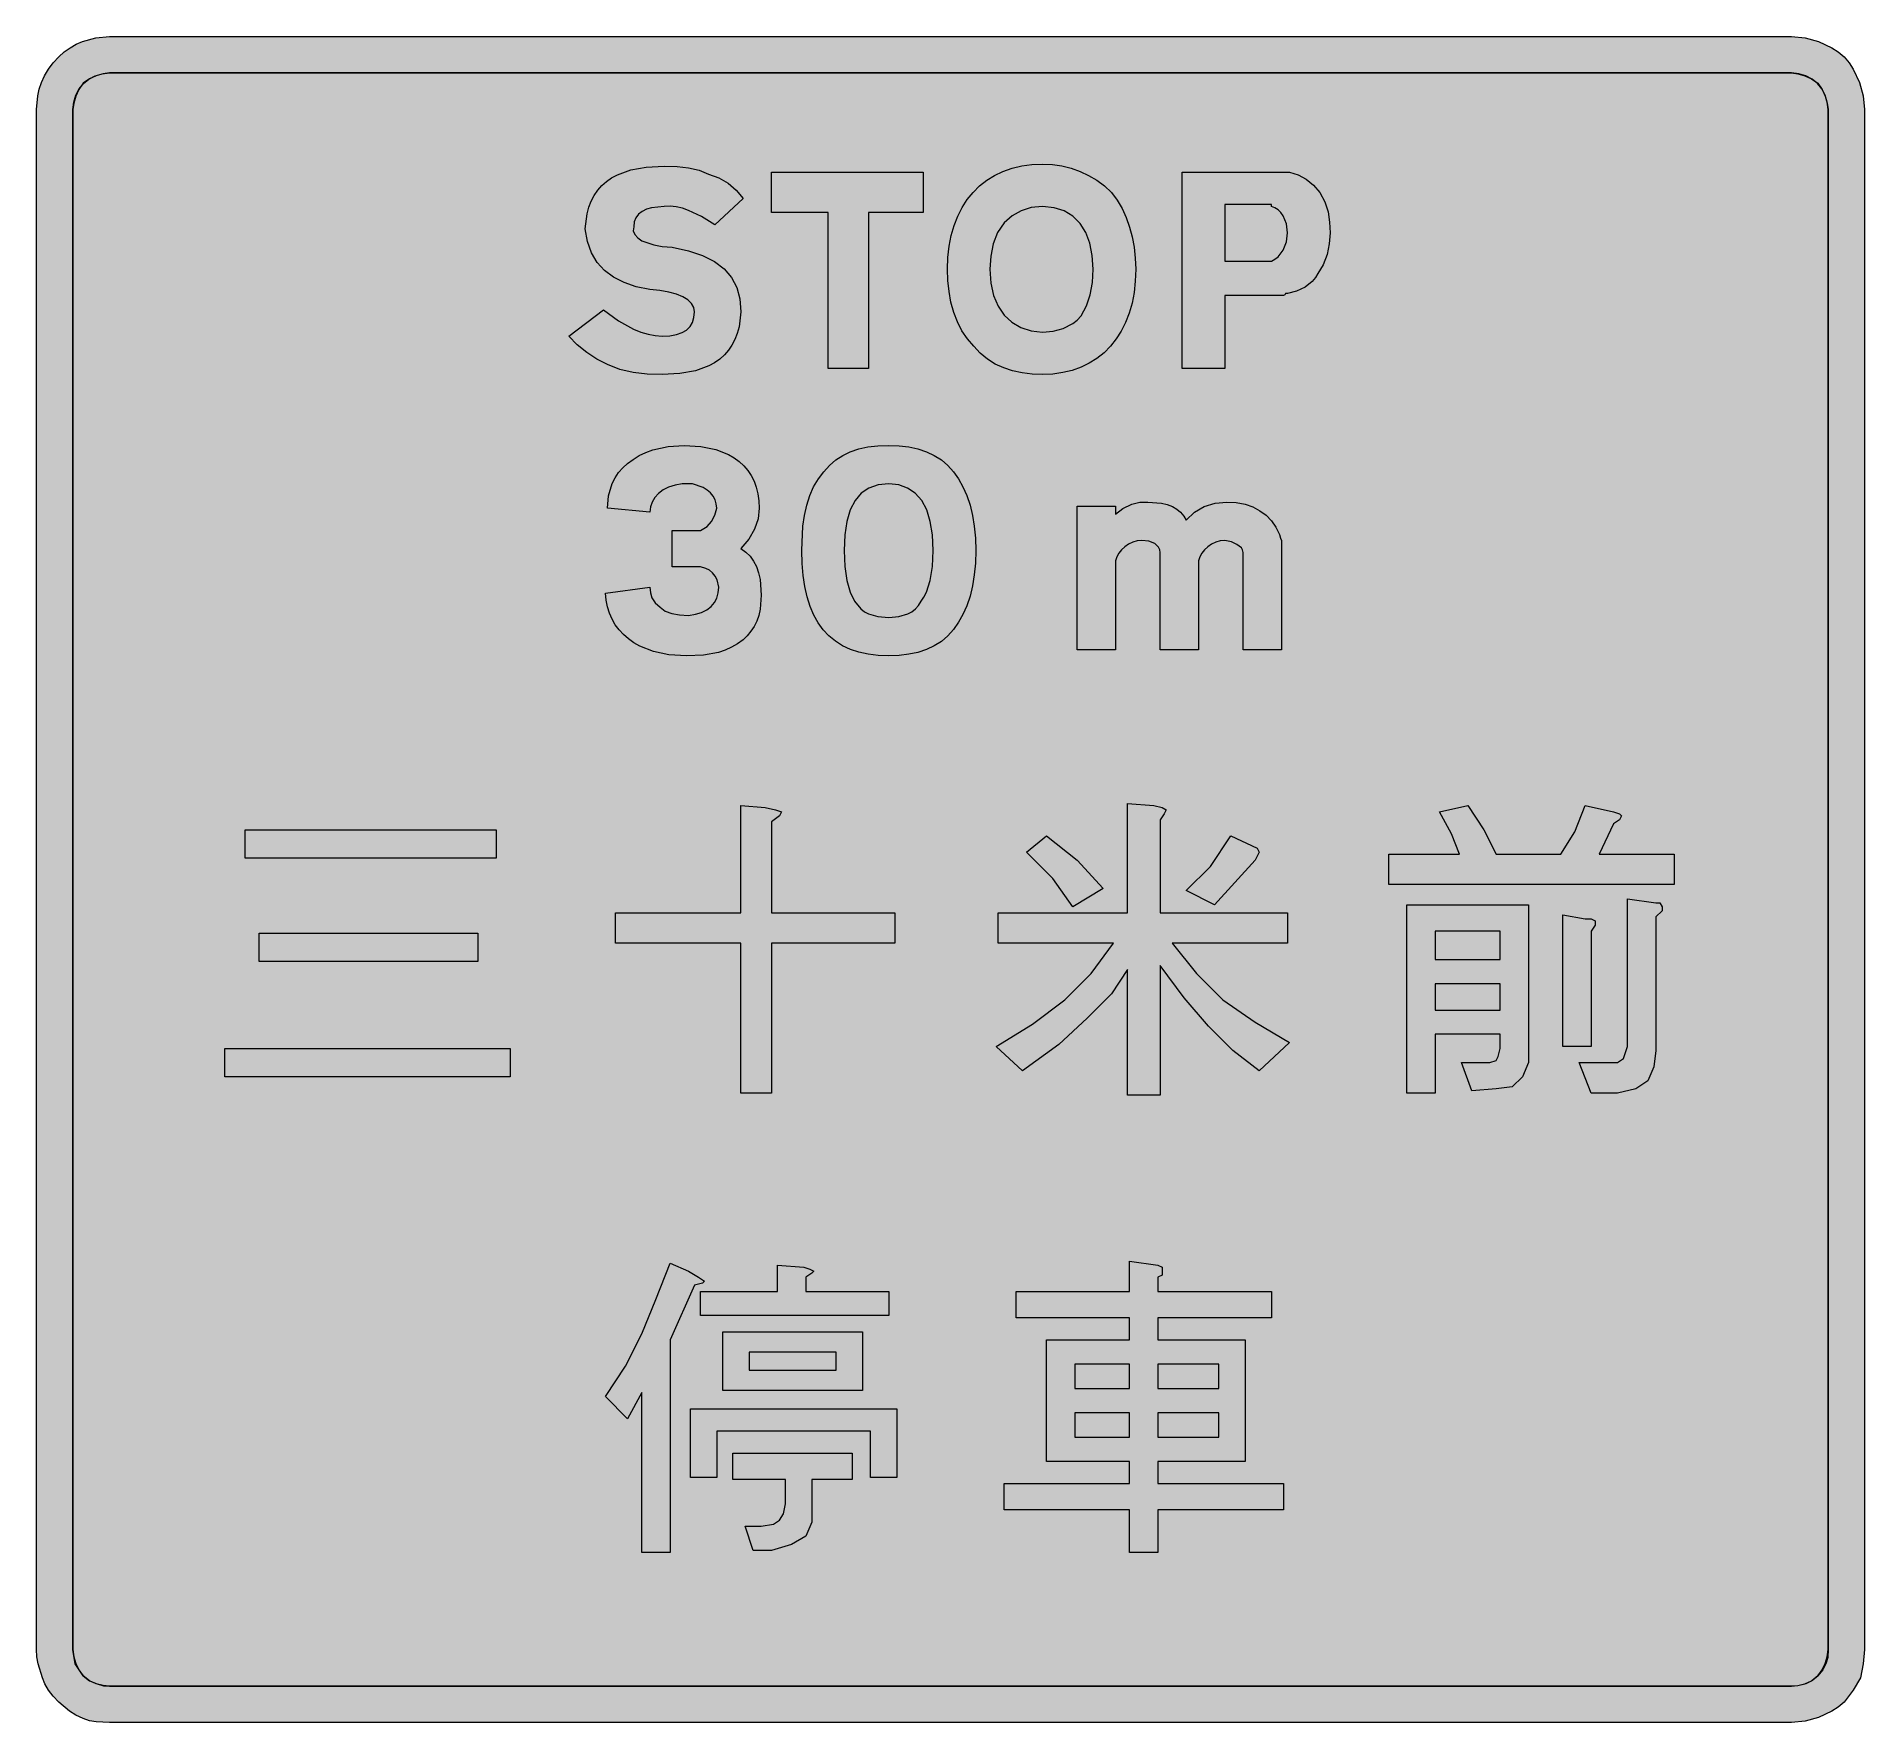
# Model space of a CAD drawing. Header units: metres. Extents: x 149 to 419, y 12 to 262.
import ezdxf

# ---------------------------------------------------------------- set-up
doc = ezdxf.new("R2010")
doc.units = ezdxf.units.M
doc.layers.add('FILL_BLACK_000000', color=7, linetype='Continuous', true_color=0x000000)
doc.layers.add('FILL_WHITE_FFFFFF', color=7, linetype='Continuous', true_color=0xffffff)

msp = doc.modelspace()

# ---------------------------------------------------------------- hatches: boundary and pattern name
at = {"layer": 'FILL_BLACK_000000', "true_color": 0x000000}
h = msp.add_hatch(color=7, dxfattribs=at)
h.dxf.hatch_style = 1
h.paths.add_polyline_path([(412.64, 261.07), (414.58, 260.13), (415.52, 259.51), (416.43, 258.78), (417.16, 257.87), (417.78, 256.93), (418.72, 254.99), (419.26, 253), (419.43, 250.98), (419.43, 22.68), (419.24, 20.58), (418.83, 18.48), (417.74, 16.68), (416.43, 14.88), (415.52, 14.15), (414.58, 13.53), (412.64, 12.59), (410.65, 12.05), (408.63, 11.88), (159.33, 11.88), (157.38, 11.95), (156.38, 12.13), (155.43, 12.48), (154.36, 12.98), (153.41, 13.57), (151.83, 14.88), (150.99, 15.78), (150.29, 16.68), (149.76, 17.58), (149.43, 18.48), (148.76, 20.58), (148.59, 21.6), (148.53, 22.68), (148.53, 250.98), (148.71, 253), (148.94, 254), (149.28, 254.99), (149.73, 255.97), (150.3, 256.93), (151, 257.87), (151.83, 258.78), (152.64, 259.51), (153.51, 260.13), (154.41, 260.65), (155.36, 261.07), (157.31, 261.61), (159.33, 261.78), (408.63, 261.78), (410.65, 261.61), (412.64, 261.07)])
h.paths.add_polyline_path([(158.38, 256.27), (157.38, 255.97), (156.38, 255.49), (155.43, 254.88), (154.82, 253.93), (154.34, 252.93), (154.04, 251.93), (153.93, 250.98), (153.93, 22.68), (154.04, 21.61), (154.34, 20.62), (154.82, 19.68), (155.43, 18.78), (156.37, 18.07), (157.53, 17.58), (158.43, 17.32), (159.33, 17.28), (408.63, 17.28), (409.58, 17.35), (410.58, 17.58), (411.58, 18.04), (412.53, 18.78), (413.14, 19.68), (413.62, 20.62), (413.92, 21.61), (414.03, 22.68), (414.03, 250.98), (413.92, 252.07), (413.61, 253.09), (413.11, 254.01), (412.46, 254.8), (411.66, 255.46), (410.74, 255.96), (409.72, 256.27), (408.63, 256.38), (159.33, 256.38), (158.38, 256.27)], flags=16)
h = msp.add_hatch(color=7, dxfattribs=at)
h.dxf.hatch_style = 1
h.paths.add_polyline_path([(236.96, 232.96), (237.18, 232.42), (237.62, 231.93), (238.23, 231.48), (240.03, 230.92), (241.27, 230.68), (242.73, 230.58), (245.15, 230.04), (247.23, 229.33), (248.99, 228.44), (250.42, 227.35), (251.52, 226.07), (252.31, 224.59), (252.77, 222.89), (252.93, 220.98), (252.65, 218.77), (252.38, 217.78), (252.03, 216.87), (251.59, 216.03), (251.07, 215.27), (250.47, 214.58), (249.78, 213.97), (249.01, 213.43), (248.15, 212.96), (246.18, 212.25), (243.87, 211.82), (241.23, 211.68), (239.04, 211.75), (236.96, 211.98), (234.99, 212.44), (233.13, 213.18), (231.56, 213.96), (230.06, 214.94), (228.66, 216.09), (227.43, 217.38), (232.53, 221.28), (234.78, 219.66), (236.99, 218.43), (238.08, 217.98), (239.15, 217.65), (240.2, 217.45), (241.23, 217.38), (242.38, 217.44), (243.37, 217.6), (244.2, 217.89), (244.87, 218.28), (245.38, 218.79), (245.74, 219.4), (245.96, 220.14), (246.03, 220.98), (245.92, 221.63), (245.59, 222.21), (245.05, 222.74), (244.31, 223.19), (243.36, 223.58), (242.23, 223.89), (240.92, 224.13), (239.43, 224.28), (237.41, 224.7), (235.61, 225.31), (234.05, 226.1), (232.72, 227.09), (231.63, 228.3), (230.78, 229.72), (230.18, 231.38), (229.83, 233.28), (230.11, 235.49), (230.38, 236.48), (230.73, 237.39), (231.17, 238.23), (231.69, 238.99), (232.29, 239.68), (232.98, 240.29), (233.75, 240.83), (234.61, 241.3), (236.58, 242.01), (238.89, 242.44), (241.53, 242.58), (243.45, 242.52), (245.17, 242.32), (246.72, 241.95), (248.13, 241.38), (249.64, 240.82), (251.02, 240.03), (252.22, 239.02), (253.23, 237.78), (249.03, 233.88), (247.06, 235.1), (245.17, 236.02), (244.25, 236.33), (243.33, 236.54), (242.43, 236.62), (241.53, 236.58), (239.69, 236.41), (238.92, 236.18), (238.27, 235.87), (237.74, 235.45), (237.35, 234.93), (237.11, 234.31), (237.03, 233.58), (236.96, 232.96)])
h = msp.add_hatch(color=7, dxfattribs=at)
h.dxf.hatch_style = 1
h.paths.add_polyline_path([(271.83, 212.58), (265.83, 212.58), (265.83, 235.68), (257.43, 235.68), (257.43, 241.68), (279.93, 241.68), (279.93, 235.68), (271.83, 235.68), (271.83, 212.58)])
h = msp.add_hatch(color=7, dxfattribs=at)
h.dxf.hatch_style = 1
h.paths.add_polyline_path([(300.49, 242.6), (301.86, 242.26), (303.18, 241.79), (304.44, 241.2), (305.65, 240.48), (306.78, 239.64), (307.83, 238.68), (308.67, 237.51), (309.41, 236.27), (310.02, 234.94), (310.53, 233.54), (310.92, 232.07), (311.21, 230.54), (311.37, 228.94), (311.43, 227.28), (311.37, 225.52), (311.18, 223.85), (310.88, 222.28), (310.46, 220.79), (309.92, 219.41), (309.28, 218.13), (308.53, 216.95), (307.68, 215.88), (306.73, 214.92), (305.69, 214.08), (304.55, 213.36), (303.33, 212.77), (302.02, 212.3), (300.63, 211.96), (299.17, 211.75), (297.63, 211.68), (296.08, 211.74), (294.6, 211.91), (293.19, 212.22), (291.86, 212.65), (290.6, 213.23), (289.45, 213.96), (288.39, 214.84), (287.43, 215.88), (286.49, 216.96), (285.68, 218.17), (285.01, 219.49), (284.47, 220.9), (284.05, 222.41), (283.76, 223.98), (283.59, 225.61), (283.53, 227.28), (283.59, 229.04), (283.78, 230.71), (284.09, 232.28), (284.51, 233.77), (285.05, 235.15), (285.7, 236.43), (286.45, 237.61), (287.32, 238.68), (288.28, 239.64), (289.35, 240.48), (290.5, 241.2), (291.76, 241.79), (293.1, 242.26), (294.53, 242.6), (296.04, 242.81), (297.63, 242.88), (299.08, 242.81), (300.49, 242.6)])
h.paths.add_polyline_path([(304.63, 231.14), (304.02, 232.73), (303.18, 234.07), (302.11, 235.14), (300.83, 235.93), (299.33, 236.41), (297.63, 236.58), (295.94, 236.42), (294.44, 235.94), (293.12, 235.19), (291.93, 234.18), (290.97, 232.72), (290.32, 231.07), (289.95, 229.24), (289.83, 227.28), (289.97, 225.24), (290.37, 223.42), (291.03, 221.83), (291.93, 220.49), (293.05, 219.42), (294.39, 218.63), (295.92, 218.15), (297.63, 217.98), (299.2, 218.1), (300.7, 218.5), (302.1, 219.25), (302.74, 219.76), (303.33, 220.38), (304.12, 221.84), (304.68, 223.49), (305.02, 225.32), (305.13, 227.28), (305, 229.32), (304.63, 231.14)], flags=16)
h = msp.add_hatch(color=7, dxfattribs=at)
h.dxf.hatch_style = 1
h.paths.add_polyline_path([(318.33, 212.58), (318.33, 241.68), (333.03, 241.68), (333.93, 241.68), (334.23, 241.68), (335.52, 241.3), (336.71, 240.63), (337.77, 239.74), (338.73, 238.68), (339.47, 237.28), (339.93, 235.79), (340.16, 234.25), (340.23, 232.68), (340.12, 231.07), (339.78, 229.45), (339.22, 227.95), (338.43, 226.68), (338.05, 226.05), (337.6, 225.49), (336.52, 224.62), (335.27, 224.02), (333.93, 223.68), (333.63, 223.68), (333.54, 223.51), (333.33, 223.42), (333.03, 223.38), (332.73, 223.38), (324.63, 223.38), (324.63, 212.58), (318.33, 212.58)])
h.paths.add_polyline_path([(330.93, 228.48), (331.23, 228.48), (331.53, 228.48), (332.06, 228.76), (332.54, 229.14), (333.29, 230.13), (333.77, 231.35), (333.93, 232.68), (333.77, 234.01), (333.29, 235.19), (332.95, 235.69), (332.54, 236.1), (332.06, 236.4), (331.53, 236.58), (331.53, 236.88), (330.93, 236.88), (324.63, 236.88), (324.63, 228.48), (330.63, 228.48), (330.93, 228.48)], flags=16)
h = msp.add_hatch(color=7, dxfattribs=at)
h.dxf.hatch_style = 1
h.paths.add_polyline_path([(242.26, 170.15), (239.96, 170.63), (237.95, 171.42), (237.06, 171.92), (236.24, 172.49), (235.51, 173.13), (234.86, 173.83), (234.3, 174.6), (233.82, 175.42), (233.43, 176.31), (233.14, 177.24), (232.94, 178.24), (232.83, 179.28), (239.43, 180.18), (239.5, 179.33), (239.73, 178.57), (240.19, 177.86), (240.93, 177.18), (241.71, 176.61), (242.69, 176.24), (243.84, 176.04), (245.13, 175.98), (246.18, 176.15), (247.1, 176.43), (247.87, 176.81), (248.51, 177.29), (249, 177.88), (249.35, 178.55), (249.56, 179.32), (249.63, 180.18), (249.41, 181.23), (249.12, 181.78), (248.73, 182.28), (248.24, 182.67), (247.72, 182.95), (246.93, 183.18), (242.73, 183.18), (242.73, 188.58), (246.93, 188.58), (247.9, 189.14), (248.58, 189.89), (249.04, 190.82), (249.33, 191.88), (249.27, 192.53), (249.1, 193.12), (248.82, 193.65), (248.43, 194.13), (247.92, 194.55), (247.3, 194.92), (245.73, 195.48), (244.23, 195.48), (243.16, 195.3), (242.21, 194.99), (241.39, 194.57), (240.71, 194.05), (240.16, 193.45), (239.76, 192.78), (239.51, 192.05), (239.43, 191.28), (233.13, 191.88), (233.3, 193.71), (233.84, 195.52), (234.26, 196.37), (234.78, 197.15), (235.4, 197.86), (236.13, 198.48), (236.96, 199.11), (237.86, 199.66), (238.84, 200.13), (239.88, 200.5), (242.12, 201.01), (244.53, 201.18), (246.99, 201.03), (249.18, 200.57), (251.07, 199.82), (251.91, 199.34), (252.67, 198.78), (253.34, 198.15), (253.94, 197.46), (254.45, 196.7), (254.87, 195.86), (255.2, 194.97), (255.44, 194), (255.58, 192.97), (255.63, 191.88), (255.46, 190.31), (254.95, 188.77), (254.11, 187.28), (252.93, 185.88), (253.66, 185.37), (254.28, 184.76), (254.8, 184.04), (255.22, 183.22), (255.53, 182.3), (255.76, 181.28), (255.93, 178.98), (255.76, 176.89), (255.55, 175.97), (255.26, 175.12), (254.88, 174.34), (254.41, 173.62), (253.86, 172.97), (253.23, 172.38), (252.41, 171.76), (251.54, 171.25), (250.6, 170.83), (249.59, 170.5), (247.37, 170.1), (244.83, 169.98), (242.26, 170.15)])
h = msp.add_hatch(color=7, dxfattribs=at)
h.dxf.hatch_style = 1
h.paths.add_polyline_path([(287.51, 181.98), (287.24, 180.35), (286.87, 178.83), (286.4, 177.42), (285.83, 176.13), (285.17, 174.95), (284.43, 173.88), (283.59, 172.94), (282.63, 172.13), (281.58, 171.46), (280.42, 170.92), (279.16, 170.5), (277.81, 170.21), (276.36, 170.04), (274.83, 169.98), (273.25, 170.04), (271.78, 170.22), (270.41, 170.52), (269.14, 170.94), (267.98, 171.48), (266.93, 172.15), (265.97, 172.93), (265.12, 173.84), (264.37, 174.87), (263.72, 176.03), (263.17, 177.31), (262.72, 178.71), (262.37, 180.24), (262.13, 181.9), (261.98, 183.67), (261.93, 185.58), (262.11, 189.18), (262.34, 190.81), (262.68, 192.33), (263.13, 193.74), (263.7, 195.03), (264.4, 196.21), (265.23, 197.28), (266.06, 198.22), (266.98, 199.03), (268, 199.7), (269.13, 200.24), (270.37, 200.66), (271.73, 200.95), (273.21, 201.12), (274.83, 201.18), (276.36, 201.12), (277.81, 200.95), (279.16, 200.66), (280.42, 200.24), (281.58, 199.7), (282.63, 199.03), (283.59, 198.22), (284.43, 197.28), (285.17, 196.21), (285.83, 195.03), (286.4, 193.74), (286.87, 192.33), (287.24, 190.81), (287.51, 189.18), (287.67, 187.44), (287.73, 185.58), (287.67, 183.72), (287.51, 181.98)])
h.paths.add_polyline_path([(280.99, 189.91), (280.45, 191.61), (279.71, 193), (278.76, 194.09), (277.63, 194.86), (276.32, 195.33), (274.83, 195.48), (273.25, 195.33), (271.9, 194.86), (270.76, 194.09), (269.84, 193), (269.13, 191.61), (268.63, 189.91), (268.33, 187.9), (268.23, 185.58), (268.34, 183.23), (268.64, 181.15), (269.12, 179.42), (269.73, 178.08), (270.7, 176.95), (271.24, 176.53), (271.83, 176.2), (273.19, 175.8), (274.83, 175.68), (276.34, 175.8), (277.68, 176.2), (278.27, 176.53), (278.8, 176.95), (279.25, 177.46), (279.63, 178.08), (280.05, 178.7), (280.42, 179.42), (280.98, 181.15), (281.32, 183.23), (281.43, 185.58), (281.32, 187.9), (280.99, 189.91)], flags=16)
h = msp.add_hatch(color=7, dxfattribs=at)
h.dxf.hatch_style = 1
h.paths.add_polyline_path([(323.96, 187.01), (323.3, 186.82), (322.68, 186.53), (322.12, 186.14), (321.62, 185.69), (321.21, 185.18), (320.91, 184.64), (320.73, 184.08), (320.73, 170.88), (315.03, 170.88), (315.03, 185.28), (314.98, 185.7), (314.82, 186.07), (314.24, 186.63), (313.38, 186.97), (312.33, 187.08), (311.66, 187.01), (311, 186.82), (310.38, 186.53), (309.82, 186.14), (309.32, 185.69), (308.91, 185.18), (308.61, 184.64), (308.43, 184.08), (308.43, 170.88), (302.73, 170.88), (302.73, 192.18), (308.43, 192.18), (308.43, 190.98), (309.52, 191.84), (310.83, 192.48), (312.03, 192.74), (313.23, 192.78), (315.26, 192.61), (316.11, 192.4), (316.87, 192.1), (317.52, 191.73), (318.08, 191.26), (318.55, 190.71), (318.93, 190.08), (320.16, 191.26), (321.59, 192.1), (323.19, 192.61), (324.93, 192.78), (326.34, 192.7), (327.63, 192.45), (328.8, 192.05), (329.84, 191.5), (330.76, 190.82), (331.55, 190), (332.21, 189.05), (332.73, 187.98), (332.88, 187.42), (333.03, 187.08), (333.03, 186.18), (333.03, 170.88), (327.33, 170.88), (327.33, 185.28), (327.27, 185.68), (327.11, 185.99), (326.43, 186.48), (325.64, 186.89), (324.63, 187.08), (323.96, 187.01)])
h = msp.add_hatch(color=7, dxfattribs=at)
h.dxf.hatch_style = 1
h.paths.add_polyline_path([(258.03, 147.18), (258.93, 146.88), (258.63, 146.28), (257.43, 145.38), (257.43, 131.88), (275.73, 131.88), (275.73, 127.38), (257.43, 127.38), (257.43, 105.18), (252.93, 105.18), (252.93, 127.38), (234.33, 127.38), (234.33, 131.88), (252.93, 131.88), (252.93, 147.78), (256.53, 147.48), (258.03, 147.18)])
h = msp.add_hatch(color=7, dxfattribs=at)
h.dxf.hatch_style = 1
h.paths.add_polyline_path([(291.03, 131.88), (310.23, 131.88), (310.23, 148.08), (314.13, 147.78), (315.33, 147.48), (315.93, 147.18), (315.63, 146.58), (315.03, 145.68), (315.03, 131.88), (333.93, 131.88), (333.93, 127.38), (316.83, 127.38), (320.43, 122.88), (324.33, 118.98), (329.13, 115.68), (334.23, 112.68), (329.73, 108.48), (325.83, 111.48), (322.23, 115.08), (318.63, 119.28), (315.03, 124.08), (315.03, 104.88), (310.23, 104.88), (310.23, 123.48), (307.83, 119.88), (304.23, 116.28), (300.03, 112.38), (294.63, 108.48), (290.73, 112.08), (296.13, 115.38), (300.93, 118.98), (304.83, 122.88), (308.13, 127.38), (291.03, 127.38), (291.03, 131.88)])
h = msp.add_hatch(color=7, dxfattribs=at)
h.dxf.hatch_style = 1
h.paths.add_polyline_path([(358.23, 143.58), (356.43, 146.88), (360.63, 147.78), (363.03, 144.18), (364.83, 140.58), (374.43, 140.58), (376.53, 143.88), (378.03, 147.78), (382.23, 146.88), (383.13, 146.58), (383.43, 146.28), (383.13, 145.68), (382.23, 145.08), (380.13, 140.58), (391.23, 140.58), (391.23, 136.08), (348.93, 136.08), (348.93, 140.58), (359.43, 140.58), (358.23, 143.58)])
h = msp.add_hatch(color=7, dxfattribs=at)
h.dxf.hatch_style = 1
h.paths.add_polyline_path([(216.63, 144.18), (216.63, 139.98), (179.43, 139.98), (179.43, 144.18), (216.63, 144.18)])
h = msp.add_hatch(color=7, dxfattribs=at)
h.dxf.hatch_style = 1
h.paths.add_polyline_path([(302.73, 139.68), (306.63, 135.48), (302.13, 132.78), (299.13, 136.98), (295.23, 140.88), (298.23, 143.28), (302.73, 139.68)])
h = msp.add_hatch(color=7, dxfattribs=at)
h.dxf.hatch_style = 1
h.paths.add_polyline_path([(322.53, 138.78), (325.53, 143.28), (329.43, 141.48), (329.73, 140.88), (329.13, 139.68), (323.13, 133.08), (318.93, 135.18), (322.53, 138.78)])
h = msp.add_hatch(color=7, dxfattribs=at)
h.dxf.hatch_style = 1
h.paths.add_polyline_path([(369.63, 109.68), (368.73, 107.58), (367.23, 106.08), (364.83, 105.78), (361.23, 105.48), (359.73, 109.68), (363.03, 109.68), (363.93, 109.68), (364.83, 109.98), (365.13, 110.58), (365.43, 111.78), (365.43, 113.88), (355.83, 113.88), (355.83, 105.18), (351.63, 105.18), (351.63, 133.08), (369.63, 133.08), (369.63, 112.38), (369.63, 109.68)])
h.paths.add_polyline_path([(355.83, 121.38), (355.83, 117.48), (365.43, 117.48), (365.43, 121.38), (355.83, 121.38)], flags=16)
h.paths.add_polyline_path([(365.43, 129.18), (355.83, 129.18), (355.83, 124.98), (365.43, 124.98), (365.43, 129.18)], flags=16)
h = msp.add_hatch(color=7, dxfattribs=at)
h.dxf.hatch_style = 1
h.paths.add_polyline_path([(388.53, 133.38), (389.13, 133.38), (389.43, 132.78), (389.43, 132.18), (388.53, 131.28), (388.53, 111.48), (388.23, 109.08), (387.33, 106.98), (385.53, 105.78), (382.83, 105.18), (378.93, 105.18), (377.13, 109.68), (381.63, 109.68), (382.83, 109.68), (383.73, 110.28), (384.03, 111.18), (384.33, 112.08), (384.33, 133.98), (388.53, 133.38)])
h = msp.add_hatch(color=7, dxfattribs=at)
h.dxf.hatch_style = 1
h.paths.add_polyline_path([(378.03, 130.98), (378.93, 130.98), (379.53, 130.68), (379.53, 130.08), (378.93, 129.18), (378.93, 112.08), (374.73, 112.08), (374.73, 131.58), (378.03, 130.98)])
h = msp.add_hatch(color=7, dxfattribs=at)
h.dxf.hatch_style = 1
h.paths.add_polyline_path([(213.93, 128.88), (213.93, 124.68), (181.53, 124.68), (181.53, 128.88), (213.93, 128.88)])
h = msp.add_hatch(color=7, dxfattribs=at)
h.dxf.hatch_style = 1
h.paths.add_polyline_path([(218.73, 111.78), (218.73, 107.58), (176.43, 107.58), (176.43, 111.78), (218.73, 111.78)])
h = msp.add_hatch(color=7, dxfattribs=at)
h.dxf.hatch_style = 1
h.paths.add_polyline_path([(246.63, 77.88), (247.53, 77.28), (247.23, 76.98), (246.03, 76.68), (242.43, 68.58), (242.43, 37.08), (238.23, 37.08), (238.23, 60.78), (236.13, 56.88), (232.83, 60.18), (235.83, 64.68), (238.23, 69.48), (240.33, 74.58), (242.43, 79.98), (245.13, 78.78), (246.63, 77.88)])
h = msp.add_hatch(color=7, dxfattribs=at)
h.dxf.hatch_style = 1
h.paths.add_polyline_path([(262.23, 79.38), (263.13, 79.08), (263.73, 78.78), (263.43, 78.48), (262.53, 77.88), (262.53, 75.78), (274.83, 75.78), (274.83, 72.18), (246.93, 72.18), (246.93, 75.78), (258.33, 75.78), (258.33, 79.68), (262.23, 79.38)])
h = msp.add_hatch(color=7, dxfattribs=at)
h.dxf.hatch_style = 1
h.paths.add_polyline_path([(315.33, 78.78), (315.33, 78.18), (314.73, 77.88), (314.73, 75.78), (331.53, 75.78), (331.53, 71.88), (314.73, 71.88), (314.73, 68.58), (327.63, 68.58), (327.63, 50.58), (314.73, 50.58), (314.73, 47.28), (333.33, 47.28), (333.33, 43.38), (314.73, 43.38), (314.73, 37.08), (310.53, 37.08), (310.53, 43.38), (291.93, 43.38), (291.93, 47.28), (310.53, 47.28), (310.53, 50.58), (298.23, 50.58), (298.23, 68.58), (310.53, 68.58), (310.53, 71.88), (293.73, 71.88), (293.73, 75.78), (310.53, 75.78), (310.53, 80.28), (314.73, 79.68), (315.33, 79.38), (315.33, 78.78)])
h.paths.add_polyline_path([(310.53, 61.38), (310.53, 64.98), (302.43, 64.98), (302.43, 61.38), (310.53, 61.38)], flags=16)
h.paths.add_polyline_path([(302.43, 54.18), (310.53, 54.18), (310.53, 57.78), (302.43, 57.78), (302.43, 54.18)], flags=16)
h.paths.add_polyline_path([(314.73, 64.98), (314.73, 61.38), (323.73, 61.38), (323.73, 64.98), (314.73, 64.98)], flags=16)
h.paths.add_polyline_path([(323.73, 57.78), (314.73, 57.78), (314.73, 54.18), (323.73, 54.18), (323.73, 57.78)], flags=16)
h = msp.add_hatch(color=7, dxfattribs=at)
h.dxf.hatch_style = 1
h.paths.add_polyline_path([(270.93, 61.08), (250.23, 61.08), (250.23, 69.78), (270.93, 69.78), (270.93, 61.08)])
h.paths.add_polyline_path([(267.03, 66.78), (254.13, 66.78), (254.13, 64.08), (267.03, 64.08), (267.03, 66.78)], flags=16)
h = msp.add_hatch(color=7, dxfattribs=at)
h.dxf.hatch_style = 1
h.paths.add_polyline_path([(276.03, 58.38), (276.03, 48.18), (272.13, 48.18), (272.13, 55.08), (249.33, 55.08), (249.33, 48.18), (245.43, 48.18), (245.43, 58.38), (276.03, 58.38)])
h = msp.add_hatch(color=7, dxfattribs=at)
h.dxf.hatch_style = 1
h.paths.add_polyline_path([(269.43, 51.78), (269.43, 47.88), (263.43, 47.88), (263.43, 43.98), (263.43, 41.58), (262.53, 39.48), (260.43, 38.28), (257.43, 37.38), (254.73, 37.38), (253.53, 40.98), (255.93, 40.98), (257.73, 41.28), (258.63, 41.88), (259.23, 42.78), (259.53, 44.28), (259.53, 47.88), (251.73, 47.88), (251.73, 51.78), (269.43, 51.78)])
at = {"layer": 'FILL_WHITE_FFFFFF', "true_color": 0xffffff}
h = msp.add_hatch(color=7, dxfattribs=at)
h.dxf.hatch_style = 1
h.paths.add_polyline_path([(408.63, 256.38), (409.58, 256.27), (410.58, 255.97), (411.58, 255.49), (412.53, 254.88), (413.14, 253.93), (413.62, 252.93), (413.92, 251.93), (414.03, 250.98), (414.03, 22.68), (413.99, 21.52), (413.73, 20.58), (413.24, 19.68), (412.53, 18.78), (411.63, 18.07), (410.73, 17.58), (409.57, 17.32), (408.63, 17.28), (159.33, 17.28), (158.38, 17.35), (157.38, 17.58), (156.38, 18.04), (155.43, 18.78), (154.23, 20.58), (153.93, 22.68), (153.93, 250.98), (154.04, 252.07), (154.35, 253.09), (154.85, 254.01), (155.51, 254.8), (156.3, 255.46), (157.22, 255.96), (158.24, 256.27), (159.33, 256.38), (408.63, 256.38)])

# ---------------------------------------------------------------- linework, layer by layer
at = {"layer": 'FILL_BLACK_000000', "lineweight": 0, "true_color": 0x000000}
for points in [[(412.64, 261.07), (414.58, 260.13), (415.52, 259.51), (416.43, 258.78), (417.16, 257.87), (417.78, 256.93), (418.72, 254.99), (419.26, 253), (419.43, 250.98), (419.43, 22.68), (419.24, 20.58), (418.83, 18.48), (417.74, 16.68), (416.43, 14.88), (415.52, 14.15), (414.58, 13.53), (412.64, 12.59), (410.65, 12.05), (408.63, 11.88), (159.33, 11.88), (157.38, 11.95), (156.38, 12.13), (155.43, 12.48), (154.36, 12.98), (153.41, 13.57), (151.83, 14.88), (150.99, 15.78), (150.29, 16.68), (149.76, 17.58), (149.43, 18.48), (148.76, 20.58), (148.59, 21.6), (148.53, 22.68), (148.53, 250.98), (148.71, 253), (148.94, 254), (149.28, 254.99), (149.73, 255.97), (150.3, 256.93), (151, 257.87), (151.83, 258.78), (152.64, 259.51), (153.51, 260.13), (154.41, 260.65), (155.36, 261.07), (157.31, 261.61), (159.33, 261.78), (408.63, 261.78), (410.65, 261.61)], [(158.38, 256.27), (157.38, 255.97), (156.38, 255.49), (155.43, 254.88), (154.82, 253.93), (154.34, 252.93), (154.04, 251.93), (153.93, 250.98), (153.93, 22.68), (154.04, 21.61), (154.34, 20.62), (154.82, 19.68), (155.43, 18.78), (156.37, 18.07), (157.53, 17.58), (158.43, 17.32), (159.33, 17.28), (408.63, 17.28), (409.58, 17.35), (410.58, 17.58), (411.58, 18.04), (412.53, 18.78), (413.14, 19.68), (413.62, 20.62), (413.92, 21.61), (414.03, 22.68), (414.03, 250.98), (413.92, 252.07), (413.61, 253.09), (413.11, 254.01), (412.46, 254.8), (411.66, 255.46), (410.74, 255.96), (409.72, 256.27), (408.63, 256.38), (159.33, 256.38)], [(236.96, 232.96), (237.18, 232.42), (237.62, 231.93), (238.23, 231.48), (240.03, 230.92), (241.27, 230.68), (242.73, 230.58), (245.15, 230.04), (247.23, 229.33), (248.99, 228.44), (250.42, 227.35), (251.52, 226.07), (252.31, 224.59), (252.77, 222.89), (252.93, 220.98), (252.65, 218.77), (252.38, 217.78), (252.03, 216.87), (251.59, 216.03), (251.07, 215.27), (250.47, 214.58), (249.78, 213.97), (249.01, 213.43), (248.15, 212.96), (246.18, 212.25), (243.87, 211.82), (241.23, 211.68), (239.04, 211.75), (236.96, 211.98), (234.99, 212.44), (233.13, 213.18), (231.56, 213.96), (230.06, 214.94), (228.66, 216.09), (227.43, 217.38), (232.53, 221.28), (234.78, 219.66), (236.99, 218.43), (238.08, 217.98), (239.15, 217.65), (240.2, 217.45), (241.23, 217.38), (242.38, 217.44), (243.37, 217.6), (244.2, 217.89), (244.87, 218.28), (245.38, 218.79), (245.74, 219.4), (245.96, 220.14), (246.03, 220.98), (245.92, 221.63), (245.59, 222.21), (245.05, 222.74), (244.31, 223.19), (243.36, 223.58), (242.23, 223.89), (240.92, 224.13), (239.43, 224.28), (237.41, 224.7), (235.61, 225.31), (234.05, 226.1), (232.72, 227.09), (231.63, 228.3), (230.78, 229.72), (230.18, 231.38), (229.83, 233.28), (230.11, 235.49), (230.38, 236.48), (230.73, 237.39), (231.17, 238.23), (231.69, 238.99), (232.29, 239.68), (232.98, 240.29), (233.75, 240.83), (234.61, 241.3), (236.58, 242.01), (238.89, 242.44), (241.53, 242.58), (243.45, 242.52), (245.17, 242.32), (246.72, 241.95), (248.13, 241.38), (249.64, 240.82), (251.02, 240.03), (252.22, 239.02), (253.23, 237.78), (249.03, 233.88), (247.06, 235.1), (245.17, 236.02), (244.25, 236.33), (243.33, 236.54), (242.43, 236.62), (241.53, 236.58), (239.69, 236.41), (238.92, 236.18), (238.27, 235.87), (237.74, 235.45), (237.35, 234.93), (237.11, 234.31), (237.03, 233.58)], [(271.83, 212.58), (265.83, 212.58), (265.83, 235.68), (257.43, 235.68), (257.43, 241.68), (279.93, 241.68), (279.93, 235.68), (271.83, 235.68)], [(300.49, 242.6), (301.86, 242.26), (303.18, 241.79), (304.44, 241.2), (305.65, 240.48), (306.78, 239.64), (307.83, 238.68), (308.67, 237.51), (309.41, 236.27), (310.02, 234.94), (310.53, 233.54), (310.92, 232.07), (311.21, 230.54), (311.37, 228.94), (311.43, 227.28), (311.37, 225.52), (311.18, 223.85), (310.88, 222.28), (310.46, 220.79), (309.92, 219.41), (309.28, 218.13), (308.53, 216.95), (307.68, 215.88), (306.73, 214.92), (305.69, 214.08), (304.55, 213.36), (303.33, 212.77), (302.02, 212.3), (300.63, 211.96), (299.17, 211.75), (297.63, 211.68), (296.08, 211.74), (294.6, 211.91), (293.19, 212.22), (291.86, 212.65), (290.6, 213.23), (289.45, 213.96), (288.39, 214.84), (287.43, 215.88), (286.49, 216.96), (285.68, 218.17), (285.01, 219.49), (284.47, 220.9), (284.05, 222.41), (283.76, 223.98), (283.59, 225.61), (283.53, 227.28), (283.59, 229.04), (283.78, 230.71), (284.09, 232.28), (284.51, 233.77), (285.05, 235.15), (285.7, 236.43), (286.45, 237.61), (287.32, 238.68), (288.28, 239.64), (289.35, 240.48), (290.5, 241.2), (291.76, 241.79), (293.1, 242.26), (294.53, 242.6), (296.04, 242.81), (297.63, 242.88), (299.08, 242.81)], [(318.33, 212.58), (318.33, 241.68), (333.03, 241.68), (333.93, 241.68), (334.23, 241.68), (335.52, 241.3), (336.71, 240.63), (337.77, 239.74), (338.73, 238.68), (339.47, 237.28), (339.93, 235.79), (340.16, 234.25), (340.23, 232.68), (340.12, 231.07), (339.78, 229.45), (339.22, 227.95), (338.43, 226.68), (338.05, 226.05), (337.6, 225.49), (336.52, 224.62), (335.27, 224.02), (333.93, 223.68), (333.63, 223.68), (333.54, 223.51), (333.33, 223.42), (333.03, 223.38), (332.73, 223.38), (324.63, 223.38), (324.63, 212.58)], [(304.63, 231.14), (304.02, 232.73), (303.18, 234.07), (302.11, 235.14), (300.83, 235.93), (299.33, 236.41), (297.63, 236.58), (295.94, 236.42), (294.44, 235.94), (293.12, 235.19), (291.93, 234.18), (290.97, 232.72), (290.32, 231.07), (289.95, 229.24), (289.83, 227.28), (289.97, 225.24), (290.37, 223.42), (291.03, 221.83), (291.93, 220.49), (293.05, 219.42), (294.39, 218.63), (295.92, 218.15), (297.63, 217.98), (299.2, 218.1), (300.7, 218.5), (302.1, 219.25), (302.74, 219.76), (303.33, 220.38), (304.12, 221.84), (304.68, 223.49), (305.02, 225.32), (305.13, 227.28), (305, 229.32)], [(330.93, 228.48), (331.23, 228.48), (331.53, 228.48), (332.06, 228.76), (332.54, 229.14), (333.29, 230.13), (333.77, 231.35), (333.93, 232.68), (333.77, 234.01), (333.29, 235.19), (332.95, 235.69), (332.54, 236.1), (332.06, 236.4), (331.53, 236.58), (331.53, 236.88), (330.93, 236.88), (324.63, 236.88), (324.63, 228.48), (330.63, 228.48)], [(242.26, 170.15), (239.96, 170.63), (237.95, 171.42), (237.06, 171.92), (236.24, 172.49), (235.51, 173.13), (234.86, 173.83), (234.3, 174.6), (233.82, 175.42), (233.43, 176.31), (233.14, 177.24), (232.94, 178.24), (232.83, 179.28), (239.43, 180.18), (239.5, 179.33), (239.73, 178.57), (240.19, 177.86), (240.93, 177.18), (241.71, 176.61), (242.69, 176.24), (243.84, 176.04), (245.13, 175.98), (246.18, 176.15), (247.1, 176.43), (247.87, 176.81), (248.51, 177.29), (249, 177.88), (249.35, 178.55), (249.56, 179.32), (249.63, 180.18), (249.41, 181.23), (249.12, 181.78), (248.73, 182.28), (248.24, 182.67), (247.72, 182.95), (246.93, 183.18), (242.73, 183.18), (242.73, 188.58), (246.93, 188.58), (247.9, 189.14), (248.58, 189.89), (249.04, 190.82), (249.33, 191.88), (249.27, 192.53), (249.1, 193.12), (248.82, 193.65), (248.43, 194.13), (247.92, 194.55), (247.3, 194.92), (245.73, 195.48), (244.23, 195.48), (243.16, 195.3), (242.21, 194.99), (241.39, 194.57), (240.71, 194.05), (240.16, 193.45), (239.76, 192.78), (239.51, 192.05), (239.43, 191.28), (233.13, 191.88), (233.3, 193.71), (233.84, 195.52), (234.26, 196.37), (234.78, 197.15), (235.4, 197.86), (236.13, 198.48), (236.96, 199.11), (237.86, 199.66), (238.84, 200.13), (239.88, 200.5), (242.12, 201.01), (244.53, 201.18), (246.99, 201.03), (249.18, 200.57), (251.07, 199.82), (251.91, 199.34), (252.67, 198.78), (253.34, 198.15), (253.94, 197.46), (254.45, 196.7), (254.87, 195.86), (255.2, 194.97), (255.44, 194), (255.58, 192.97), (255.63, 191.88), (255.46, 190.31), (254.95, 188.77), (254.11, 187.28), (252.93, 185.88), (253.66, 185.37), (254.28, 184.76), (254.8, 184.04), (255.22, 183.22), (255.53, 182.3), (255.76, 181.28), (255.93, 178.98), (255.76, 176.89), (255.55, 175.97), (255.26, 175.12), (254.88, 174.34), (254.41, 173.62), (253.86, 172.97), (253.23, 172.38), (252.41, 171.76), (251.54, 171.25), (250.6, 170.83), (249.59, 170.5), (247.37, 170.1), (244.83, 169.98)], [(287.51, 181.98), (287.24, 180.35), (286.87, 178.83), (286.4, 177.42), (285.83, 176.13), (285.17, 174.95), (284.43, 173.88), (283.59, 172.94), (282.63, 172.13), (281.58, 171.46), (280.42, 170.92), (279.16, 170.5), (277.81, 170.21), (276.36, 170.04), (274.83, 169.98), (273.25, 170.04), (271.78, 170.22), (270.41, 170.52), (269.14, 170.94), (267.98, 171.48), (266.93, 172.15), (265.97, 172.93), (265.12, 173.84), (264.37, 174.87), (263.72, 176.03), (263.17, 177.31), (262.72, 178.71), (262.37, 180.24), (262.13, 181.9), (261.98, 183.67), (261.93, 185.58), (262.11, 189.18), (262.34, 190.81), (262.68, 192.33), (263.13, 193.74), (263.7, 195.03), (264.4, 196.21), (265.23, 197.28), (266.06, 198.22), (266.98, 199.03), (268, 199.7), (269.13, 200.24), (270.37, 200.66), (271.73, 200.95), (273.21, 201.12), (274.83, 201.18), (276.36, 201.12), (277.81, 200.95), (279.16, 200.66), (280.42, 200.24), (281.58, 199.7), (282.63, 199.03), (283.59, 198.22), (284.43, 197.28), (285.17, 196.21), (285.83, 195.03), (286.4, 193.74), (286.87, 192.33), (287.24, 190.81), (287.51, 189.18), (287.67, 187.44), (287.73, 185.58), (287.67, 183.72)], [(280.99, 189.91), (280.45, 191.61), (279.71, 193), (278.76, 194.09), (277.63, 194.86), (276.32, 195.33), (274.83, 195.48), (273.25, 195.33), (271.9, 194.86), (270.76, 194.09), (269.84, 193), (269.13, 191.61), (268.63, 189.91), (268.33, 187.9), (268.23, 185.58), (268.34, 183.23), (268.64, 181.15), (269.12, 179.42), (269.73, 178.08), (270.7, 176.95), (271.24, 176.53), (271.83, 176.2), (273.19, 175.8), (274.83, 175.68), (276.34, 175.8), (277.68, 176.2), (278.27, 176.53), (278.8, 176.95), (279.25, 177.46), (279.63, 178.08), (280.05, 178.7), (280.42, 179.42), (280.98, 181.15), (281.32, 183.23), (281.43, 185.58), (281.32, 187.9)], [(323.96, 187.01), (323.3, 186.82), (322.68, 186.53), (322.12, 186.14), (321.62, 185.69), (321.21, 185.18), (320.91, 184.64), (320.73, 184.08), (320.73, 170.88), (315.03, 170.88), (315.03, 185.28), (314.98, 185.7), (314.82, 186.07), (314.24, 186.63), (313.38, 186.97), (312.33, 187.08), (311.66, 187.01), (311, 186.82), (310.38, 186.53), (309.82, 186.14), (309.32, 185.69), (308.91, 185.18), (308.61, 184.64), (308.43, 184.08), (308.43, 170.88), (302.73, 170.88), (302.73, 192.18), (308.43, 192.18), (308.43, 190.98), (309.52, 191.84), (310.83, 192.48), (312.03, 192.74), (313.23, 192.78), (315.26, 192.61), (316.11, 192.4), (316.87, 192.1), (317.52, 191.73), (318.08, 191.26), (318.55, 190.71), (318.93, 190.08), (320.16, 191.26), (321.59, 192.1), (323.19, 192.61), (324.93, 192.78), (326.34, 192.7), (327.63, 192.45), (328.8, 192.05), (329.84, 191.5), (330.76, 190.82), (331.55, 190), (332.21, 189.05), (332.73, 187.98), (332.88, 187.42), (333.03, 187.08), (333.03, 186.18), (333.03, 170.88), (327.33, 170.88), (327.33, 185.28), (327.27, 185.68), (327.11, 185.99), (326.43, 186.48), (325.64, 186.89), (324.63, 187.08)], [(258.03, 147.18), (258.93, 146.88), (258.63, 146.28), (257.43, 145.38), (257.43, 131.88), (275.73, 131.88), (275.73, 127.38), (257.43, 127.38), (257.43, 105.18), (252.93, 105.18), (252.93, 127.38), (234.33, 127.38), (234.33, 131.88), (252.93, 131.88), (252.93, 147.78), (256.53, 147.48)], [(291.03, 131.88), (310.23, 131.88), (310.23, 148.08), (314.13, 147.78), (315.33, 147.48), (315.93, 147.18), (315.63, 146.58), (315.03, 145.68), (315.03, 131.88), (333.93, 131.88), (333.93, 127.38), (316.83, 127.38), (320.43, 122.88), (324.33, 118.98), (329.13, 115.68), (334.23, 112.68), (329.73, 108.48), (325.83, 111.48), (322.23, 115.08), (318.63, 119.28), (315.03, 124.08), (315.03, 104.88), (310.23, 104.88), (310.23, 123.48), (307.83, 119.88), (304.23, 116.28), (300.03, 112.38), (294.63, 108.48), (290.73, 112.08), (296.13, 115.38), (300.93, 118.98), (304.83, 122.88), (308.13, 127.38), (291.03, 127.38)], [(358.23, 143.58), (356.43, 146.88), (360.63, 147.78), (363.03, 144.18), (364.83, 140.58), (374.43, 140.58), (376.53, 143.88), (378.03, 147.78), (382.23, 146.88), (383.13, 146.58), (383.43, 146.28), (383.13, 145.68), (382.23, 145.08), (380.13, 140.58), (391.23, 140.58), (391.23, 136.08), (348.93, 136.08), (348.93, 140.58), (359.43, 140.58)], [(216.63, 144.18), (216.63, 139.98), (179.43, 139.98), (179.43, 144.18)], [(302.73, 139.68), (306.63, 135.48), (302.13, 132.78), (299.13, 136.98), (295.23, 140.88), (298.23, 143.28)], [(322.53, 138.78), (325.53, 143.28), (329.43, 141.48), (329.73, 140.88), (329.13, 139.68), (323.13, 133.08), (318.93, 135.18)], [(369.63, 109.68), (368.73, 107.58), (367.23, 106.08), (364.83, 105.78), (361.23, 105.48), (359.73, 109.68), (363.03, 109.68), (363.93, 109.68), (364.83, 109.98), (365.13, 110.58), (365.43, 111.78), (365.43, 113.88), (355.83, 113.88), (355.83, 105.18), (351.63, 105.18), (351.63, 133.08), (369.63, 133.08), (369.63, 112.38)], [(388.53, 133.38), (389.13, 133.38), (389.43, 132.78), (389.43, 132.18), (388.53, 131.28), (388.53, 111.48), (388.23, 109.08), (387.33, 106.98), (385.53, 105.78), (382.83, 105.18), (378.93, 105.18), (377.13, 109.68), (381.63, 109.68), (382.83, 109.68), (383.73, 110.28), (384.03, 111.18), (384.33, 112.08), (384.33, 133.98)], [(378.03, 130.98), (378.93, 130.98), (379.53, 130.68), (379.53, 130.08), (378.93, 129.18), (378.93, 112.08), (374.73, 112.08), (374.73, 131.58)], [(213.93, 128.88), (213.93, 124.68), (181.53, 124.68), (181.53, 128.88)], [(365.43, 129.18), (355.83, 129.18), (355.83, 124.98), (365.43, 124.98)], [(355.83, 121.38), (355.83, 117.48), (365.43, 117.48), (365.43, 121.38)], [(218.73, 111.78), (218.73, 107.58), (176.43, 107.58), (176.43, 111.78)], [(246.63, 77.88), (247.53, 77.28), (247.23, 76.98), (246.03, 76.68), (242.43, 68.58), (242.43, 37.08), (238.23, 37.08), (238.23, 60.78), (236.13, 56.88), (232.83, 60.18), (235.83, 64.68), (238.23, 69.48), (240.33, 74.58), (242.43, 79.98), (245.13, 78.78)], [(262.23, 79.38), (263.13, 79.08), (263.73, 78.78), (263.43, 78.48), (262.53, 77.88), (262.53, 75.78), (274.83, 75.78), (274.83, 72.18), (246.93, 72.18), (246.93, 75.78), (258.33, 75.78), (258.33, 79.68)], [(315.33, 78.78), (315.33, 78.18), (314.73, 77.88), (314.73, 75.78), (331.53, 75.78), (331.53, 71.88), (314.73, 71.88), (314.73, 68.58), (327.63, 68.58), (327.63, 50.58), (314.73, 50.58), (314.73, 47.28), (333.33, 47.28), (333.33, 43.38), (314.73, 43.38), (314.73, 37.08), (310.53, 37.08), (310.53, 43.38), (291.93, 43.38), (291.93, 47.28), (310.53, 47.28), (310.53, 50.58), (298.23, 50.58), (298.23, 68.58), (310.53, 68.58), (310.53, 71.88), (293.73, 71.88), (293.73, 75.78), (310.53, 75.78), (310.53, 80.28), (314.73, 79.68), (315.33, 79.38)], [(270.93, 61.08), (250.23, 61.08), (250.23, 69.78), (270.93, 69.78)], [(267.03, 66.78), (254.13, 66.78), (254.13, 64.08), (267.03, 64.08)], [(310.53, 61.38), (310.53, 64.98), (302.43, 64.98), (302.43, 61.38)], [(314.73, 64.98), (314.73, 61.38), (323.73, 61.38), (323.73, 64.98)], [(276.03, 58.38), (276.03, 48.18), (272.13, 48.18), (272.13, 55.08), (249.33, 55.08), (249.33, 48.18), (245.43, 48.18), (245.43, 58.38)], [(302.43, 54.18), (310.53, 54.18), (310.53, 57.78), (302.43, 57.78)], [(323.73, 57.78), (314.73, 57.78), (314.73, 54.18), (323.73, 54.18)], [(269.43, 51.78), (269.43, 47.88), (263.43, 47.88), (263.43, 43.98), (263.43, 41.58), (262.53, 39.48), (260.43, 38.28), (257.43, 37.38), (254.73, 37.38), (253.53, 40.98), (255.93, 40.98), (257.73, 41.28), (258.63, 41.88), (259.23, 42.78), (259.53, 44.28), (259.53, 47.88), (251.73, 47.88), (251.73, 51.78)]]:
    msp.add_lwpolyline(points, close=True, dxfattribs=at)
at = {"layer": 'FILL_WHITE_FFFFFF', "lineweight": 0, "true_color": 0xffffff}
msp.add_lwpolyline([(408.63, 256.38), (409.58, 256.27), (410.58, 255.97), (411.58, 255.49), (412.53, 254.88), (413.14, 253.93), (413.62, 252.93), (413.92, 251.93), (414.03, 250.98), (414.03, 22.68), (413.99, 21.52), (413.73, 20.58), (413.24, 19.68), (412.53, 18.78), (411.63, 18.07), (410.73, 17.58), (409.57, 17.32), (408.63, 17.28), (159.33, 17.28), (158.38, 17.35), (157.38, 17.58), (156.38, 18.04), (155.43, 18.78), (154.23, 20.58), (153.93, 22.68), (153.93, 250.98), (154.04, 252.07), (154.35, 253.09), (154.85, 254.01), (155.51, 254.8), (156.3, 255.46), (157.22, 255.96), (158.24, 256.27), (159.33, 256.38)], close=True, dxfattribs=at)

doc.saveas('drawing.dxf')
